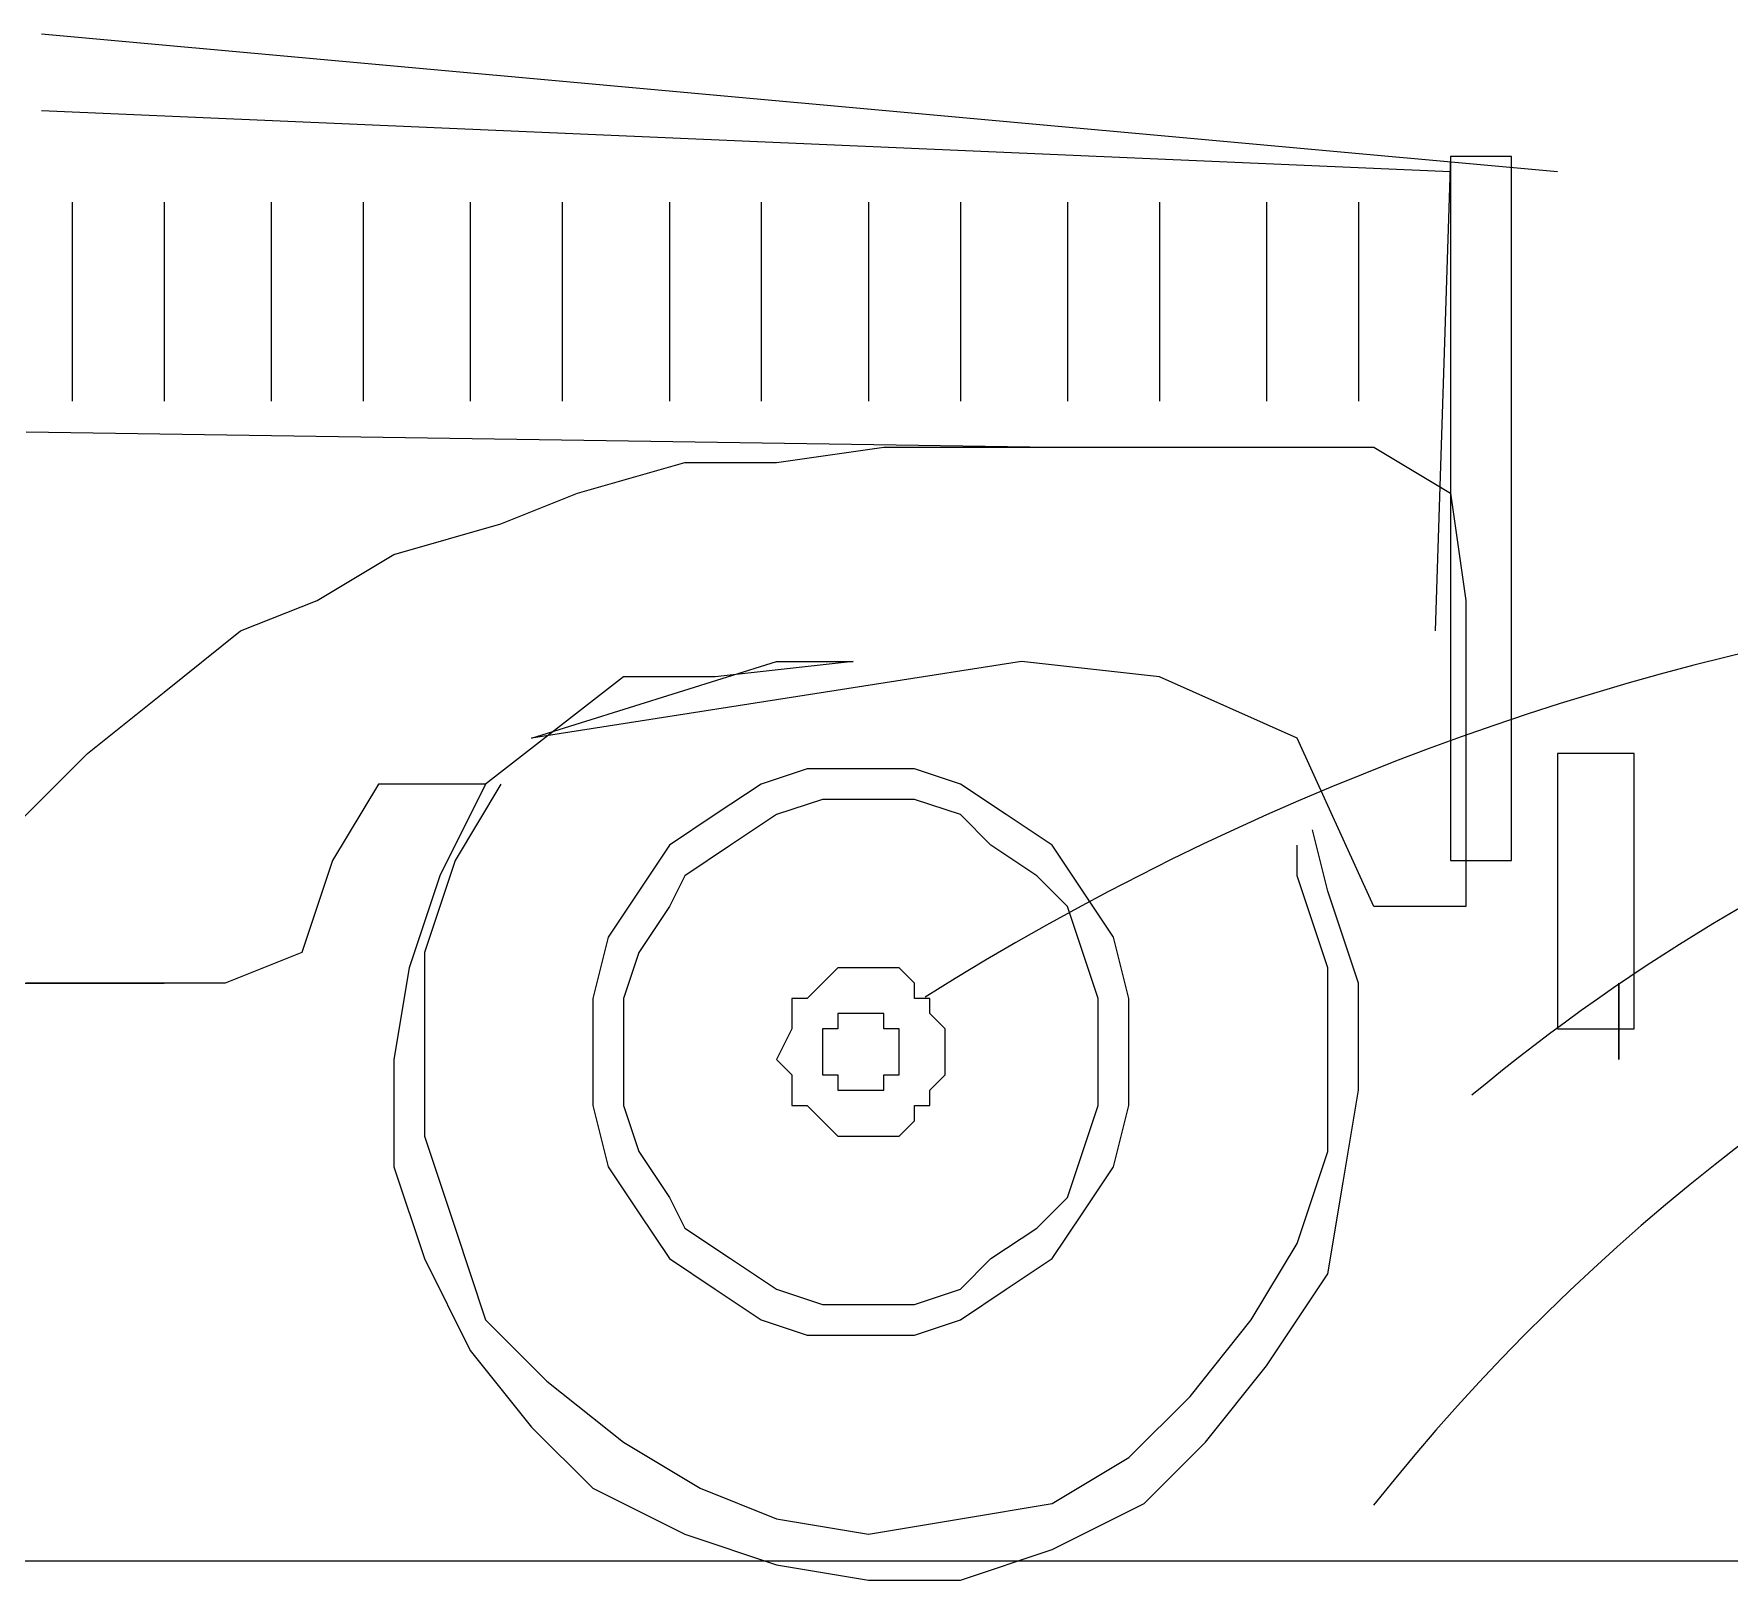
# Model space of a CAD drawing. Header units: millimetres. Extents: x -346728 to 1320345, y -537202 to -385966.
# Drawn here: x 998923 to 1001700, y -524387 to -521853 of the extents above; entities that cross this region are included whole.
import ezdxf

# ---------------------------------------------------------------- set-up
doc = ezdxf.new("R2010")
doc.units = ezdxf.units.MM
doc.header["$LTSCALE"] = 100
doc.layers.add('BORDER', color=3, linetype='Continuous', lineweight=15)
doc.layers.add('NET-MANH', color=153, linetype='Continuous', lineweight=15)

msp = doc.modelspace()

# ---------------------------------------------------------------- linework, layer by layer
at = {"layer": 'BORDER'}
msp.add_line((1024925.8, -524355.9, -881.1), (964870.5, -524355.9, -881.1), dxfattribs=at)
at = {"layer": 'NET-MANH'}
for p, q in [((998935.4, -521853, -1870.3), (1001419.1, -522078.8, -1870.3)), ((998935.4, -521978.5, -1870.3), (1001243.5, -522078.8, -1870.3)), ((1001243.5, -522053.7, -1870.3), (1001218.4, -522831.5, -1870.3)), ((1001343.8, -522053.7, -1870.3), (1001243.5, -522053.7, -1870.3)), ((1001243.5, -522053.7, -1870.3), (1001243.5, -523207.8, -1870.3)), ((1001343.8, -523207.8, -1870.3), (1001343.8, -522053.7, -1870.3)), ((998985.6, -522129, -1870.3), (998985.6, -522455.1, -1870.3)), ((999136.1, -522129, -1870.3), (999136.1, -522455.1, -1870.3)), ((999311.8, -522129, -1870.3), (999311.8, -522455.1, -1870.3)), ((999462.3, -522129, -1870.3), (999462.3, -522455.1, -1870.3)), ((999637.9, -522129, -1870.3), (999637.9, -522455.1, -1870.3)), ((999788.4, -522129, -1870.3), (999788.4, -522455.1, -1870.3)), ((999964, -522129, -1870.3), (999964, -522455.1, -1870.3)), ((1000114.6, -522129, -1870.3), (1000114.6, -522455.1, -1870.3)), ((1000290.2, -522129, -1870.3), (1000290.2, -522455.1, -1870.3)), ((1000440.7, -522129, -1870.3), (1000440.7, -522455.1, -1870.3)), ((1000616.3, -522129, -1870.3), (1000616.3, -522455.1, -1870.3)), ((1000766.8, -522129, -1870.3), (1000766.8, -522455.1, -1870.3)), ((1000942.4, -522129, -1870.3), (1000942.4, -522455.1, -1870.3)), ((1001093, -522129, -1870.3), (1001093, -522455.1, -1870.3)), ((998910.4, -522505.3, -1870.3), (1000591.2, -522530.4, -1870.3)), ((1000139.6, -522555.5, -1870.3), (1000315.3, -522530.4, -1870.3)), ((1000315.3, -522530.4, -1870.3), (1000465.8, -522530.4, -1870.3)), ((1000465.8, -522530.4, -1870.3), (1000616.3, -522530.4, -1870.3)), ((1000616.3, -522530.4, -1870.3), (1000791.9, -522530.4, -1870.3)), ((1000791.9, -522530.4, -1870.3), (1000942.4, -522530.4, -1870.3)), ((1000942.4, -522530.4, -1870.3), (1001118.1, -522530.4, -1870.3)), ((1001118.1, -522530.4, -1870.3), (1001243.5, -522605.7, -1870.3)), ((999813.5, -522605.7, -1870.3), (999989.1, -522555.5, -1870.3)), ((999989.1, -522555.5, -1870.3), (1000139.6, -522555.5, -1870.3)), ((999688.1, -522655.8, -1870.3), (999813.5, -522605.7, -1870.3)), ((1001243.5, -522605.7, -1870.3), (1001268.6, -522781.3, -1870.3)), ((999512.5, -522706, -1870.3), (999688.1, -522655.8, -1870.3)), ((999387, -522781.3, -1870.3), (999512.5, -522706, -1870.3)), ((999261.6, -522831.5, -1870.3), (999387, -522781.3, -1870.3)), ((1001268.6, -522781.3, -1870.3), (1001268.6, -522931.8, -1870.3)), ((999136.1, -522931.8, -1870.3), (999261.6, -522831.5, -1870.3)), ((1000541, -522881.6, -1870.3), (999738.2, -523007.1, -1870.3)), ((999738.2, -523007.1, -1870.3), (1000139.6, -522881.6, -1870.3)), ((1000265.1, -522881.6, -1870.3), (1000039.3, -522906.7, -1870.3)), ((1000139.6, -522881.6, -1870.3), (1000265.1, -522881.6, -1870.3)), ((1000766.8, -522906.7, -1870.3), (1000541, -522881.6, -1870.3)), ((999010.7, -523032.2, -1870.3), (999136.1, -522931.8, -1870.3)), ((999888.8, -522906.7, -1870.3), (999663, -523082.3, -1870.3)), ((1000039.3, -522906.7, -1870.3), (999888.8, -522906.7, -1870.3)), ((1000992.6, -523007.1, -1870.3), (1000766.8, -522906.7, -1870.3)), ((1001268.6, -522931.8, -1870.3), (1001268.6, -523107.4, -1870.3)), ((1001118.1, -523283, -1870.3), (1000992.6, -523007.1, -1870.3)), ((998860.2, -523182.7, -1870.3), (999010.7, -523032.2, -1870.3)), ((1001419.1, -523032.2, -1870.3), (1001419.1, -523483.7, -1870.3)), ((1001544.5, -523032.2, -1870.3), (1001419.1, -523032.2, -1870.3)), ((1001544.5, -523483.7, -1870.3), (1001544.5, -523032.2, -1870.3)), ((1000189.8, -523057.2, -1870.3), (1000114.6, -523082.3, -1870.3)), ((1000290.2, -523057.2, -1870.3), (1000189.8, -523057.2, -1870.3)), ((1000365.4, -523057.2, -1870.3), (1000290.2, -523057.2, -1870.3)), ((1000440.7, -523082.3, -1870.3), (1000365.4, -523057.2, -1870.3)), ((999487.4, -523082.3, -1870.3), (999412.1, -523207.8, -1870.3)), ((999663, -523082.3, -1870.3), (999487.4, -523082.3, -1870.3)), ((999663, -523082.3, -1870.3), (999587.7, -523232.9, -1870.3)), ((999688.1, -523082.3, -1870.3), (999612.8, -523207.8, -1870.3)), ((999688.1, -523082.3, -1870.3), (999612.8, -523207.8, -1870.3)), ((1000114.6, -523082.3, -1870.3), (1000039.3, -523132.5, -1870.3)), ((1000516, -523132.5, -1870.3), (1000440.7, -523082.3, -1870.3)), ((1000214.9, -523107.4, -1870.3), (1000139.6, -523132.5, -1870.3)), ((1000290.2, -523107.4, -1870.3), (1000214.9, -523107.4, -1870.3)), ((1000365.4, -523107.4, -1870.3), (1000290.2, -523107.4, -1870.3)), ((1000440.7, -523132.5, -1870.3), (1000365.4, -523107.4, -1870.3)), ((1001268.6, -523107.4, -1870.3), (1001268.6, -523283, -1870.3)), ((1000039.3, -523132.5, -1870.3), (999964, -523182.7, -1870.3)), ((1000139.6, -523132.5, -1870.3), (1000064.4, -523182.7, -1870.3)), ((1000490.9, -523182.7, -1870.3), (1000440.7, -523132.5, -1870.3)), ((1000591.2, -523182.7, -1870.3), (1000516, -523132.5, -1870.3)), ((999964, -523182.7, -1870.3), (999913.9, -523257.9, -1870.3)), ((1000064.4, -523182.7, -1870.3), (999989.1, -523232.9, -1870.3)), ((1000566.1, -523232.9, -1870.3), (1000490.9, -523182.7, -1870.3)), ((1000641.4, -523257.9, -1870.3), (1000591.2, -523182.7, -1870.3)), ((1000992.6, -523232.9, -1870.3), (1000992.6, -523182.7, -1870.3)), ((1001042.8, -523257.9, -1870.3), (1001017.7, -523157.6, -1870.3)), ((999412.1, -523207.8, -1870.3), (999361.9, -523358.3, -1870.3)), ((999612.8, -523207.8, -1870.3), (999562.6, -523358.3, -1870.3)), ((999612.8, -523207.8, -1870.3), (999562.6, -523358.3, -1870.3)), ((1001243.5, -523207.8, -1870.3), (1001343.8, -523207.8, -1870.3)), ((999587.7, -523232.9, -1870.3), (999537.5, -523383.4, -1870.3)), ((999989.1, -523232.9, -1870.3), (999964, -523283, -1870.3)), ((1000616.3, -523283, -1870.3), (1000566.1, -523232.9, -1870.3)), ((1001042.8, -523383.4, -1870.3), (1000992.6, -523232.9, -1870.3)), ((1001042.8, -523383.4, -1870.3), (1000992.6, -523232.9, -1870.3)), ((999913.9, -523257.9, -1870.3), (999863.7, -523333.2, -1870.3)), ((1000691.6, -523333.2, -1870.3), (1000641.4, -523257.9, -1870.3)), ((1001093, -523408.5, -1870.3), (1001042.8, -523257.9, -1870.3)), ((999964, -523283, -1870.3), (999913.9, -523358.3, -1870.3)), ((1000641.4, -523358.3, -1870.3), (1000616.3, -523283, -1870.3)), ((1001268.6, -523283, -1870.3), (1001118.1, -523283, -1870.3)), ((999863.7, -523333.2, -1870.3), (999838.6, -523433.6, -1870.3)), ((1000716.7, -523433.6, -1870.3), (1000691.6, -523333.2, -1870.3)), ((999361.9, -523358.3, -1870.3), (999236.5, -523408.5, -1870.3)), ((999562.6, -523358.3, -1870.3), (999562.6, -523508.8, -1870.3)), ((999562.6, -523358.3, -1870.3), (999562.6, -523508.8, -1870.3)), ((999913.9, -523358.3, -1870.3), (999888.8, -523433.6, -1870.3)), ((1000666.5, -523433.6, -1870.3), (1000641.4, -523358.3, -1870.3)), ((999537.5, -523383.4, -1870.3), (999512.5, -523533.9, -1870.3)), ((1000240, -523383.4, -1870.3), (1000214.9, -523408.5, -1870.3)), ((1000265.1, -523383.4, -1870.3), (1000240, -523383.4, -1870.3)), ((1000290.2, -523383.4, -1870.3), (1000265.1, -523383.4, -1870.3)), ((1000315.3, -523383.4, -1870.3), (1000290.2, -523383.4, -1870.3)), ((1000340.3, -523383.4, -1870.3), (1000315.3, -523383.4, -1870.3)), ((1000365.4, -523408.5, -1870.3), (1000340.3, -523383.4, -1870.3)), ((1001042.8, -523533.9, -1870.3), (1001042.8, -523383.4, -1870.3)), ((1001042.8, -523533.9, -1870.3), (1001042.8, -523383.4, -1870.3)), ((997154.2, -523408.5, -1870.3), (999136.1, -523408.5, -1870.3)), ((999060.9, -523408.5, -1870.3), (998910.4, -523408.5, -1870.3)), ((999236.5, -523408.5, -1870.3), (999060.9, -523408.5, -1870.3)), ((999838.6, -523433.6, -1870.3), (999838.6, -523533.9, -1870.3)), ((999888.8, -523433.6, -1870.3), (999888.8, -523533.9, -1870.3)), ((1000189.8, -523433.6, -1870.3), (1000164.7, -523433.6, -1870.3)), ((1000164.7, -523433.6, -1870.3), (1000164.7, -523458.6, -1870.3)), ((1000214.9, -523408.5, -1870.3), (1000189.8, -523433.6, -1870.3)), ((1000365.4, -523433.6, -1870.3), (1000365.4, -523408.5, -1870.3)), ((1000390.5, -523433.6, -1870.3), (1000365.4, -523433.6, -1870.3)), ((1000390.5, -523458.6, -1870.3), (1000390.5, -523433.6, -1870.3)), ((1000666.5, -523533.9, -1870.3), (1000666.5, -523433.6, -1870.3)), ((1000716.7, -523533.9, -1870.3), (1000716.7, -523433.6, -1870.3)), ((1001093, -523584.1, -1870.3), (1001093, -523408.5, -1870.3)), ((1001519.5, -523533.9, -1870.3), (1001519.5, -523408.5, -1870.3)), ((1001519.5, -523408.5, -1870.3), (1001519.5, -523533.9, -1870.3)), ((1000164.7, -523458.6, -1870.3), (1000164.7, -523483.7, -1870.3)), ((1000265.1, -523458.6, -1870.3), (1000240, -523458.6, -1870.3)), ((1000240, -523458.6, -1870.3), (1000240, -523483.7, -1870.3)), ((1000290.2, -523458.6, -1870.3), (1000265.1, -523458.6, -1870.3)), ((1000315.3, -523458.6, -1870.3), (1000290.2, -523458.6, -1870.3)), ((1000315.3, -523483.7, -1870.3), (1000315.3, -523458.6, -1870.3)), ((1000415.6, -523483.7, -1870.3), (1000390.5, -523458.6, -1870.3)), ((1000164.7, -523483.7, -1870.3), (1000139.6, -523533.9, -1870.3)), ((1000214.9, -523483.7, -1870.3), (1000214.9, -523508.8, -1870.3)), ((1000240, -523483.7, -1870.3), (1000214.9, -523483.7, -1870.3)), ((1000340.3, -523483.7, -1870.3), (1000315.3, -523483.7, -1870.3)), ((1000340.3, -523508.8, -1870.3), (1000340.3, -523483.7, -1870.3)), ((1000415.6, -523533.9, -1870.3), (1000415.6, -523483.7, -1870.3)), ((1001419.1, -523483.7, -1870.3), (1001544.5, -523483.7, -1870.3)), ((999562.6, -523508.8, -1870.3), (999562.6, -523659.3, -1870.3)), ((999562.6, -523508.8, -1870.3), (999562.6, -523659.3, -1870.3)), ((1000214.9, -523508.8, -1870.3), (1000214.9, -523533.9, -1870.3)), ((1000340.3, -523533.9, -1870.3), (1000340.3, -523508.8, -1870.3)), ((999512.5, -523533.9, -1870.3), (999512.5, -523709.5, -1870.3)), ((999838.6, -523533.9, -1870.3), (999838.6, -523609.2, -1870.3)), ((999888.8, -523533.9, -1870.3), (999888.8, -523609.2, -1870.3)), ((1000139.6, -523533.9, -1870.3), (1000164.7, -523559, -1870.3)), ((1000214.9, -523533.9, -1870.3), (1000214.9, -523559, -1870.3)), ((1000340.3, -523559, -1870.3), (1000340.3, -523533.9, -1870.3)), ((1000415.6, -523559, -1870.3), (1000415.6, -523533.9, -1870.3)), ((1000666.5, -523609.2, -1870.3), (1000666.5, -523533.9, -1870.3)), ((1000716.7, -523609.2, -1870.3), (1000716.7, -523533.9, -1870.3)), ((1001042.8, -523684.4, -1870.3), (1001042.8, -523533.9, -1870.3)), ((1001042.8, -523684.4, -1870.3), (1001042.8, -523533.9, -1870.3)), ((1000164.7, -523559, -1870.3), (1000164.7, -523584.1, -1870.3)), ((1000214.9, -523559, -1870.3), (1000240, -523559, -1870.3)), ((1000240, -523559, -1870.3), (1000240, -523584.1, -1870.3)), ((1000315.3, -523584.1, -1870.3), (1000315.3, -523559, -1870.3)), ((1000315.3, -523559, -1870.3), (1000340.3, -523559, -1870.3)), ((1000390.5, -523584.1, -1870.3), (1000415.6, -523559, -1870.3)), ((1000164.7, -523584.1, -1870.3), (1000164.7, -523609.2, -1870.3)), ((1000240, -523584.1, -1870.3), (1000265.1, -523584.1, -1870.3)), ((1000265.1, -523584.1, -1870.3), (1000290.2, -523584.1, -1870.3)), ((1000290.2, -523584.1, -1870.3), (1000315.3, -523584.1, -1870.3)), ((1000390.5, -523609.2, -1870.3), (1000390.5, -523584.1, -1870.3)), ((1001067.9, -523734.6, -1870.3), (1001093, -523584.1, -1870.3)), ((999838.6, -523609.2, -1870.3), (999863.7, -523709.5, -1870.3)), ((999888.8, -523609.2, -1870.3), (999913.9, -523684.4, -1870.3)), ((1000164.7, -523609.2, -1870.3), (1000189.8, -523609.2, -1870.3)), ((1000189.8, -523609.2, -1870.3), (1000214.9, -523634.3, -1870.3)), ((1000365.4, -523634.3, -1870.3), (1000365.4, -523609.2, -1870.3)), ((1000365.4, -523609.2, -1870.3), (1000390.5, -523609.2, -1870.3)), ((1000641.4, -523684.4, -1870.3), (1000666.5, -523609.2, -1870.3)), ((1000691.6, -523709.5, -1870.3), (1000716.7, -523609.2, -1870.3)), ((1000214.9, -523634.3, -1870.3), (1000240, -523659.3, -1870.3)), ((1000340.3, -523659.3, -1870.3), (1000365.4, -523634.3, -1870.3)), ((999562.6, -523659.3, -1870.3), (999612.8, -523809.9, -1870.3)), ((999562.6, -523659.3, -1870.3), (999612.8, -523809.9, -1870.3)), ((1000240, -523659.3, -1870.3), (1000265.1, -523659.3, -1870.3)), ((1000265.1, -523659.3, -1870.3), (1000290.2, -523659.3, -1870.3)), ((1000290.2, -523659.3, -1870.3), (1000315.3, -523659.3, -1870.3)), ((1000315.3, -523659.3, -1870.3), (1000340.3, -523659.3, -1870.3)), ((999512.5, -523709.5, -1870.3), (999562.6, -523860, -1870.3)), ((999863.7, -523709.5, -1870.3), (999913.9, -523784.8, -1870.3)), ((999913.9, -523684.4, -1870.3), (999964, -523759.7, -1870.3)), ((1000616.3, -523759.7, -1870.3), (1000641.4, -523684.4, -1870.3)), ((1000641.4, -523784.8, -1870.3), (1000691.6, -523709.5, -1870.3)), ((1000992.6, -523835, -1870.3), (1001042.8, -523684.4, -1870.3)), ((1000992.6, -523835, -1870.3), (1001042.8, -523684.4, -1870.3)), ((1001042.8, -523885.1, -1870.3), (1001067.9, -523734.6, -1870.3)), ((999964, -523759.7, -1870.3), (999989.1, -523809.9, -1870.3)), ((1000566.1, -523809.9, -1870.3), (1000616.3, -523759.7, -1870.3)), ((999913.9, -523784.8, -1870.3), (999964, -523860, -1870.3)), ((1000591.2, -523860, -1870.3), (1000641.4, -523784.8, -1870.3)), ((999612.8, -523809.9, -1870.3), (999663, -523960.4, -1870.3)), ((999612.8, -523809.9, -1870.3), (999663, -523960.4, -1870.3)), ((999989.1, -523809.9, -1870.3), (1000064.4, -523860, -1870.3)), ((1000490.9, -523860, -1870.3), (1000566.1, -523809.9, -1870.3)), ((1000917.4, -523960.4, -1870.3), (1000992.6, -523835, -1870.3)), ((1000917.4, -523960.4, -1870.3), (1000992.6, -523835, -1870.3)), ((999562.6, -523860, -1870.3), (999637.9, -524010.6, -1870.3)), ((999964, -523860, -1870.3), (1000039.3, -523910.2, -1870.3)), ((1000064.4, -523860, -1870.3), (1000139.6, -523910.2, -1870.3)), ((1000440.7, -523910.2, -1870.3), (1000490.9, -523860, -1870.3)), ((1000516, -523910.2, -1870.3), (1000591.2, -523860, -1870.3)), ((1000942.4, -524035.7, -1870.3), (1001042.8, -523885.1, -1870.3)), ((1000039.3, -523910.2, -1870.3), (1000114.6, -523960.4, -1870.3)), ((1000139.6, -523910.2, -1870.3), (1000214.9, -523935.3, -1870.3)), ((1000365.4, -523935.3, -1870.3), (1000440.7, -523910.2, -1870.3)), ((1000440.7, -523960.4, -1870.3), (1000516, -523910.2, -1870.3)), ((999663, -523960.4, -1870.3), (999763.3, -524060.7, -1870.3)), ((999663, -523960.4, -1870.3), (999763.3, -524060.7, -1870.3)), ((1000114.6, -523960.4, -1870.3), (1000189.8, -523985.5, -1870.3)), ((1000214.9, -523935.3, -1870.3), (1000290.2, -523935.3, -1870.3)), ((1000290.2, -523935.3, -1870.3), (1000365.4, -523935.3, -1870.3)), ((1000365.4, -523985.5, -1870.3), (1000440.7, -523960.4, -1870.3)), ((1000817, -524085.8, -1870.3), (1000917.4, -523960.4, -1870.3)), ((1000817, -524085.8, -1870.3), (1000917.4, -523960.4, -1870.3)), ((1000189.8, -523985.5, -1870.3), (1000290.2, -523985.5, -1870.3)), ((1000290.2, -523985.5, -1870.3), (1000365.4, -523985.5, -1870.3)), ((999637.9, -524010.6, -1870.3), (999738.2, -524136, -1870.3)), ((1000842.1, -524161.1, -1870.3), (1000942.4, -524035.7, -1870.3)), ((999763.3, -524060.7, -1870.3), (999888.8, -524161.1, -1870.3)), ((999763.3, -524060.7, -1870.3), (999888.8, -524161.1, -1870.3)), ((1000716.7, -524186.2, -1870.3), (1000817, -524085.8, -1870.3)), ((1000716.7, -524186.2, -1870.3), (1000817, -524085.8, -1870.3)), ((999738.2, -524136, -1870.3), (999838.6, -524236.4, -1870.3)), ((999888.8, -524161.1, -1870.3), (1000014.2, -524236.4, -1870.3)), ((999888.8, -524161.1, -1870.3), (1000014.2, -524236.4, -1870.3)), ((1000741.7, -524261.4, -1870.3), (1000842.1, -524161.1, -1870.3)), ((1000591.2, -524261.4, -1870.3), (1000716.7, -524186.2, -1870.3)), ((1000591.2, -524261.4, -1870.3), (1000716.7, -524186.2, -1870.3)), ((999838.6, -524236.4, -1870.3), (999989.1, -524311.6, -1870.3)), ((1000014.2, -524236.4, -1870.3), (1000139.6, -524286.5, -1870.3)), ((1000014.2, -524236.4, -1870.3), (1000139.6, -524286.5, -1870.3)), ((1000440.7, -524286.5, -1870.3), (1000591.2, -524261.4, -1870.3)), ((1000440.7, -524286.5, -1870.3), (1000591.2, -524261.4, -1870.3)), ((1000591.2, -524336.7, -1870.3), (1000741.7, -524261.4, -1870.3)), ((1000139.6, -524286.5, -1870.3), (1000290.2, -524311.6, -1870.3)), ((1000139.6, -524286.5, -1870.3), (1000290.2, -524311.6, -1870.3)), ((1000290.2, -524311.6, -1870.3), (1000440.7, -524286.5, -1870.3)), ((1000290.2, -524311.6, -1870.3), (1000440.7, -524286.5, -1870.3)), ((999989.1, -524311.6, -1870.3), (1000139.6, -524361.8, -1870.3)), ((1000440.7, -524386.9, -1870.3), (1000591.2, -524336.7, -1870.3)), ((1000139.6, -524361.8, -1870.3), (1000290.2, -524386.9, -1870.3)), ((1000290.2, -524386.9, -1870.3), (1000440.7, -524386.9, -1870.3))]:
    msp.add_line(p, q, dxfattribs=at)
for centre, radius, start, end in [((1002771.4, -527232.1, -1870.3), 4488.7, 75.3584, 122.1493), ((1003331, -526059.1, -1870.3), 3208.9, 92.9135, 129.7629), ((1003781.6, -526374, -1870.3), 3398.1, 85.08, 141.6221)]:
    msp.add_arc(centre, radius, start, end, dxfattribs=at)

doc.saveas('drawing.dxf')
